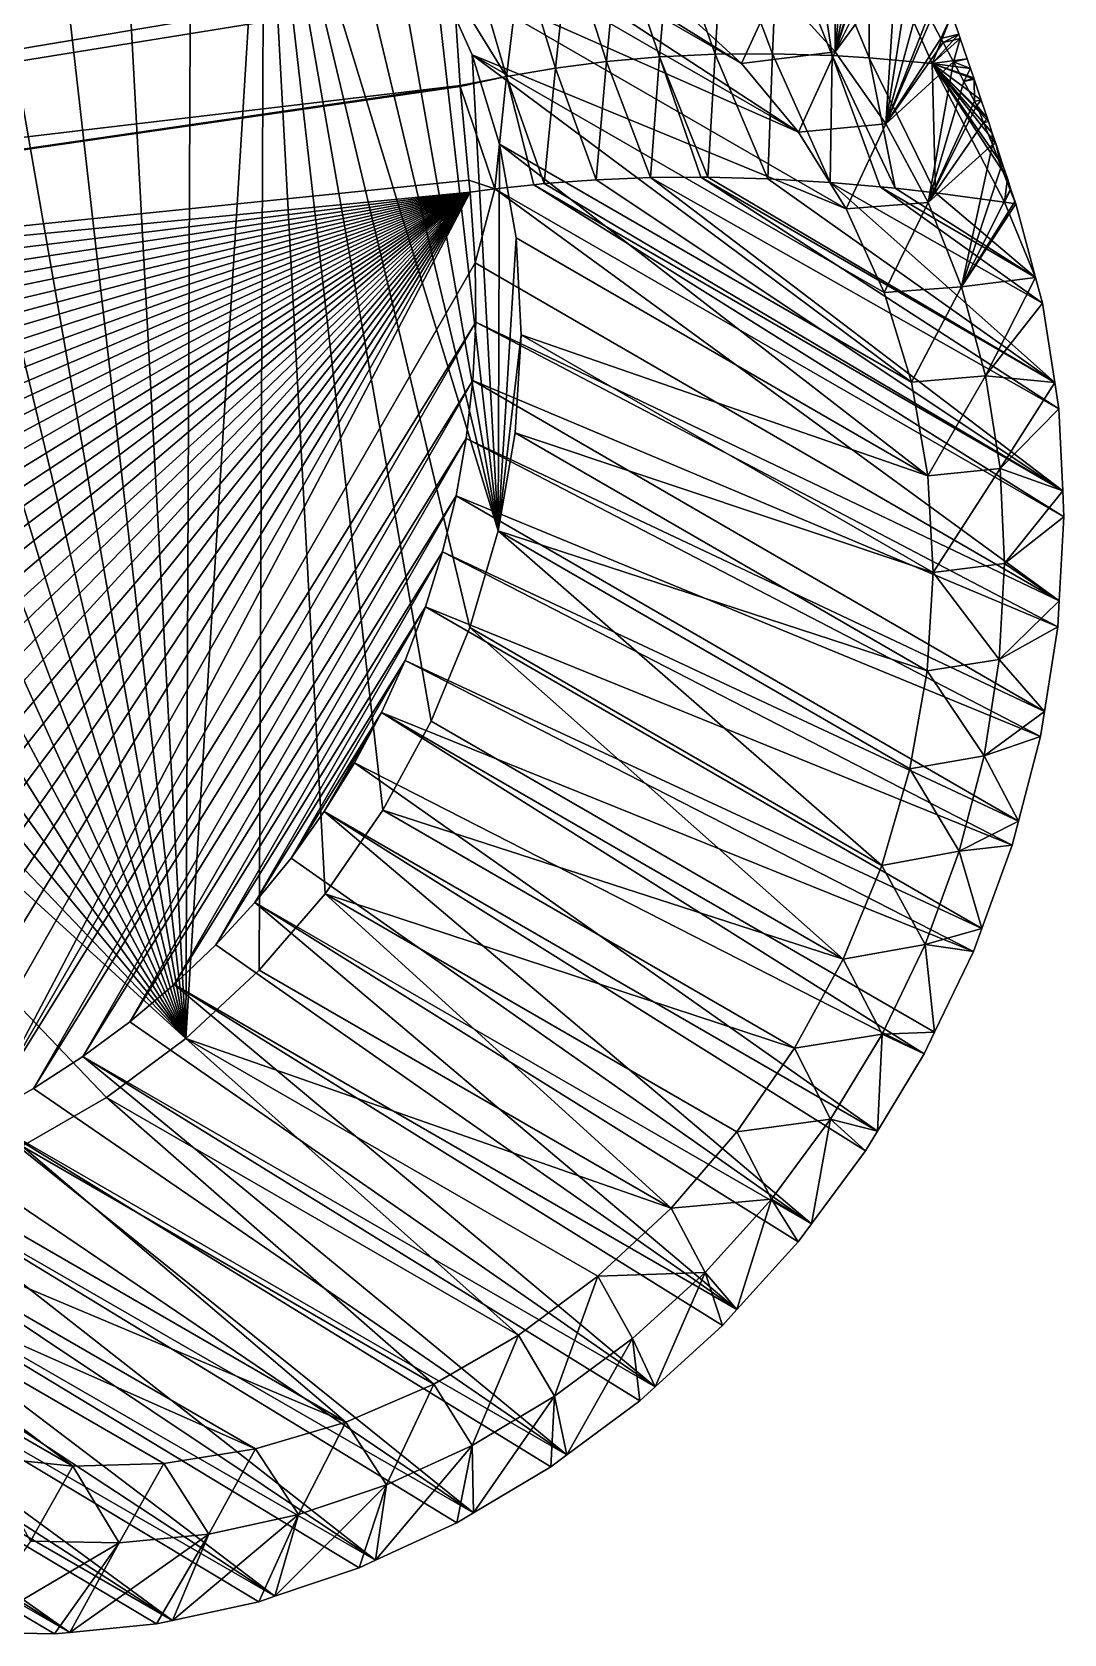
# Model space of a CAD drawing. Header units: metres. Extents: x -44.6 to 35.4, y -44.1 to 26.9.
# Drawn here: x 7.38 to 13.89, y -44.06 to -33.96 of the extents above; entities that cross this region are included whole.
import ezdxf

# ---------------------------------------------------------------- set-up
doc = ezdxf.new("R2010")
doc.units = ezdxf.units.M

msp = doc.modelspace()

# ---------------------------------------------------------------- linework, layer by layer
for points in [[(-17.179567, -30.617912, 91.214554), (10.037395, -33.610336, 91.214554), (-4.038686, -35.973984, 91.214554)], [(5.655306, -31.496168, 98.445313), (5.080438, -31.626789, 98.695045), (8.350419, -40.308273, 94.553925)], [(8.350419, -40.308273, 94.553925), (6.232046, -31.441008, 98.172867), (5.655306, -31.496168, 98.445313)], [(8.350419, -40.308273, 94.553925), (6.801915, -31.462139, 97.881836), (6.232046, -31.441008, 98.172867)], [(7.356275, -31.559246, 97.576622), (6.801915, -31.462139, 97.881836), (8.350419, -40.308273, 94.553925)], [(8.350419, -40.308273, 94.553925), (7.886721, -31.730856, 97.261856), (7.356275, -31.559246, 97.576622)], [(8.350419, -40.308273, 94.553925), (5.080438, -31.626789, 98.695045), (4.516156, -31.830889, 98.918266)], [(8.385214, -31.974367, 96.942314), (7.886721, -31.730856, 97.261856), (8.350419, -40.308273, 94.553925)], [(8.350419, -40.308273, 94.553925), (4.516156, -31.830889, 98.918266), (3.971014, -32.105373, 99.111603)], [(8.350419, -40.308273, 94.553925), (8.844195, -32.286087, 96.622841), (8.385214, -31.974367, 96.942314)], [(3.971014, -32.105373, 99.111603), (3.453276, -32.446079, 99.272118), (8.350419, -40.308273, 94.553925)], [(8.844195, -32.286087, 96.622841), (8.350419, -40.308273, 94.553925), (8.812497, -39.878208, 94.447037)], [(8.812497, -39.878208, 94.447037), (9.228588, -39.396538, 94.378036), (8.844195, -32.286087, 96.622841)], [(8.844195, -32.286087, 96.622841), (9.256708, -32.661293, 96.308273), (11.854785, -34.161293, 101.504425)], [(11.854785, -34.161293, 101.504425), (11.442271, -33.786087, 101.818993), (8.844195, -32.286087, 96.622841)], [(8.844195, -32.286087, 96.622841), (10.141905, -37.718151, 94.405884), (10.319301, -37.10918, 94.492981)], [(8.844195, -32.286087, 96.622841), (9.592383, -38.870564, 94.347969), (9.898368, -38.308258, 94.3573)], [(9.898368, -38.308258, 94.3573), (10.141905, -37.718151, 94.405884), (8.844195, -32.286087, 96.622841)], [(9.228588, -39.396538, 94.378036), (9.592383, -38.870564, 94.347969), (8.844195, -32.286087, 96.622841)], [(9.256708, -32.661293, 96.308273), (8.844195, -32.286087, 96.622841), (10.319301, -37.10918, 94.492981)], [(8.350419, -40.308273, 94.553925), (3.453276, -32.446079, 99.272118), (2.970791, -32.847843, 99.397377)], [(9.256708, -32.661293, 96.308273), (9.6165, -33.094292, 96.00338), (12.214576, -34.594292, 101.199532)], [(12.214576, -34.594292, 101.199532), (11.854785, -34.161293, 101.504425), (9.256708, -32.661293, 96.308273)], [(10.319301, -37.10918, 94.492981), (9.6165, -33.094292, 96.00338), (9.256708, -32.661293, 96.308273)], [(8.350419, -40.308273, 94.553925), (2.970791, -32.847843, 99.397377), (2.530872, -33.304581, 99.485489)], [(12.214576, -34.594292, 101.199532), (9.6165, -33.094292, 96.00338), (9.918115, -33.578526, 95.712784)], [(9.918115, -33.578526, 95.712784), (9.6165, -33.094292, 96.00338), (10.319301, -37.10918, 94.492981)], [(12.447824, -33.097256, 100.591301), (12.075543, -33.680038, 101.532974), (12.445409, -34.087521, 101.230408)], [(12.445409, -34.087521, 101.230408), (12.526976, -33.18446, 100.526558), (12.447824, -33.097256, 100.591301)], [(12.445409, -34.087521, 101.230408), (12.606957, -33.272575, 100.461128), (12.526976, -33.18446, 100.526558)], [(8.350419, -40.308273, 94.553925), (2.530872, -33.304581, 99.485489), (2.140188, -33.809361, 99.535118)], [(11.338514, -34.120575, 94.351143), (11.079787, -33.351665, 94.04866), (11.404391, -33.305298, 94.987259)], [(11.404391, -33.305298, 94.987259), (11.688224, -34.103527, 95.274391), (11.338514, -34.120575, 94.351143)], [(11.688224, -34.103527, 95.274391), (11.404391, -33.305298, 94.987259), (11.739959, -33.273399, 95.983688)], [(11.739959, -33.273399, 95.983688), (12.0516, -34.100269, 96.254807), (11.688224, -34.103527, 95.274391)], [(12.0516, -34.100269, 96.254807), (11.739959, -33.273399, 95.983688), (12.085519, -33.257149, 97.036423)], [(12.085519, -33.257149, 97.036423), (12.427693, -34.111736, 97.290939), (12.0516, -34.100269, 96.254807)], [(12.427693, -34.111736, 97.290939), (12.085519, -33.257149, 97.036423), (12.298117, -33.25536, 97.697067)], [(12.660001, -34.126091, 97.941338), (12.298117, -33.25536, 97.697067), (12.659932, -33.266453, 98.84343)], [(12.298117, -33.25536, 97.697067), (12.660001, -34.126091, 97.941338), (12.427693, -34.111736, 97.290939)], [(12.445409, -34.087521, 101.230408), (12.670022, -33.342052, 100.409538), (12.606957, -33.272575, 100.461128)], [(13.056934, -34.163059, 99.070251), (12.659932, -33.266453, 98.84343), (13.181718, -33.852642, 99.841843)], [(12.659932, -33.266453, 98.84343), (13.056934, -34.163059, 99.070251), (12.660001, -34.126091, 97.941338)], [(10.681007, -34.192142, 92.67363), (10.464734, -33.483135, 92.342628), (10.766487, -33.411335, 93.167404)], [(10.766487, -33.411335, 93.167404), (11.002728, -34.150444, 93.48452), (10.681007, -34.192142, 92.67363)], [(11.002728, -34.150444, 93.48452), (10.766487, -33.411335, 93.167404), (11.079787, -33.351665, 94.04866)], [(11.079787, -33.351665, 94.04866), (11.338514, -34.120575, 94.351143), (11.002728, -34.150444, 93.48452)], [(12.685453, -33.363945, 100.3955), (12.670022, -33.342052, 100.409538), (12.445409, -34.087521, 101.230408)], [(12.756466, -33.464691, 100.330917), (12.685453, -33.363945, 100.3955), (12.445409, -34.087521, 101.230408)], [(10.373397, -34.244694, 91.917297), (10.174677, -33.565918, 91.573166), (10.464734, -33.483135, 92.342628)], [(10.464734, -33.483135, 92.342628), (10.681007, -34.192142, 92.67363), (10.373397, -34.244694, 91.917297)], [(12.445409, -34.087521, 101.230408), (12.828525, -33.566917, 100.265373), (12.756466, -33.464691, 100.330917)], [(-4.038686, -35.973984, 91.214554), (10.037395, -33.610336, 91.214554), (10.040887, -33.703621, 91.214554)], [(12.516191, -35.078526, 100.908936), (9.918115, -33.578526, 95.712784), (10.156982, -34.106651, 95.440895)], [(9.918115, -33.578526, 95.712784), (12.516191, -35.078526, 100.908936), (12.214576, -34.594292, 101.199532)], [(10.319301, -37.10918, 94.492981), (10.156982, -34.106651, 95.440895), (9.918115, -33.578526, 95.712784)], [(10.040887, -33.703621, 91.214554), (10.174677, -33.565918, 91.573166), (10.373397, -34.244694, 91.917297)], [(12.828525, -33.566917, 100.265373), (12.445409, -34.087521, 101.230408), (12.765886, -34.542179, 100.938919)], [(12.765886, -34.542179, 100.938919), (12.90169, -33.670719, 100.19883), (12.828525, -33.566917, 100.265373)], [(-4.038686, -35.973984, 91.214554), (10.040887, -33.703621, 91.214554), (10.079483, -34.299816, 91.214554)], [(10.373397, -34.244694, 91.917297), (10.079483, -34.299816, 91.214554), (10.040887, -33.703621, 91.214554)], [(11.442271, -33.786087, 101.818993), (11.854785, -34.161293, 101.504425), (12.075543, -33.680038, 101.532974)], [(12.445409, -34.087521, 101.230408), (12.075543, -33.680038, 101.532974), (11.854785, -34.161293, 101.504425)], [(12.765886, -34.542179, 100.938919), (12.976028, -33.77618, 100.131218), (12.90169, -33.670719, 100.19883)], [(2.140188, -33.809361, 99.535118), (1.804662, -34.35453, 99.545502), (8.350419, -40.308273, 94.553925)], [(12.765886, -34.542179, 100.938919), (13.03548, -33.860523, 100.077141), (12.976028, -33.77618, 100.131218)], [(13.048928, -33.885502, 100.06321), (13.03548, -33.860523, 100.077141), (12.765886, -34.542179, 100.938919)], [(13.113123, -34.004742, 99.996689), (13.048928, -33.885502, 100.06321), (12.765886, -34.542179, 100.938919)], [(13.181718, -33.852642, 99.841843), (13.048928, -33.885502, 100.06321), (13.113123, -34.004742, 99.996689)], [(13.181718, -33.852642, 99.841843), (13.225384, -33.977684, 99.820259), (13.056934, -34.163059, 99.070251)], [(13.113123, -34.004742, 99.996689), (13.225384, -33.977684, 99.820259), (13.181718, -33.852642, 99.841843)], [(12.765886, -34.542179, 100.938919), (13.126989, -34.030499, 99.982315), (13.113123, -34.004742, 99.996689)], [(13.192278, -34.151768, 99.914665), (13.126989, -34.030499, 99.982315), (12.765886, -34.542179, 100.938919)], [(13.056934, -34.163059, 99.070251), (13.225384, -33.977684, 99.820259), (13.2348, -34.004654, 99.815605)], [(13.056934, -34.163059, 99.070251), (13.2348, -34.004654, 99.815605), (13.235004, -34.005238, 99.815498)], [(13.235004, -34.005238, 99.815498), (13.278575, -34.132137, 99.784538), (13.056934, -34.163059, 99.070251)], [(13.225384, -33.977684, 99.820259), (13.113123, -34.004742, 99.996689), (13.126989, -34.030499, 99.982315)], [(13.126989, -34.030499, 99.982315), (13.2348, -34.004654, 99.815605), (13.225384, -33.977684, 99.820259)], [(13.235004, -34.005238, 99.815498), (13.2348, -34.004654, 99.815605), (13.126989, -34.030499, 99.982315)], [(13.235004, -34.005238, 99.815498), (13.126989, -34.030499, 99.982315), (13.192278, -34.151768, 99.914665)], [(13.192278, -34.151768, 99.914665), (13.278575, -34.132137, 99.784538), (13.235004, -34.005238, 99.815498)], [(10.156982, -34.106651, 95.440895), (10.329481, -34.670662, 95.191833), (12.927558, -36.170662, 100.387985)], [(10.156982, -34.106651, 95.440895), (12.755059, -35.606651, 100.637047), (12.516191, -35.078526, 100.908936)], [(12.927558, -36.170662, 100.387985), (12.755059, -35.606651, 100.637047), (10.156982, -34.106651, 95.440895)], [(10.319301, -37.10918, 94.492981), (10.329481, -34.670662, 95.191833), (10.156982, -34.106651, 95.440895)], [(11.281849, -34.881714, 93.784485), (11.002728, -34.150444, 93.48452), (11.338514, -34.120575, 94.351143)], [(11.338514, -34.120575, 94.351143), (11.598531, -34.879761, 94.531296), (11.281849, -34.881714, 93.784485)], [(11.642879, -34.879486, 94.63588), (11.338514, -34.120575, 94.351143), (11.688224, -34.103527, 95.274391)], [(11.338514, -34.120575, 94.351143), (11.642879, -34.879486, 94.63588), (11.598531, -34.879761, 94.531296)], [(11.688224, -34.103527, 95.274391), (12.020586, -34.889305, 95.543205), (11.642879, -34.879486, 94.63588)], [(12.020586, -34.889305, 95.543205), (11.688224, -34.103527, 95.274391), (12.0516, -34.100269, 96.254807)], [(11.854785, -34.161293, 101.504425), (12.214576, -34.594292, 101.199532), (12.445409, -34.087521, 101.230408)], [(12.0516, -34.100269, 96.254807), (12.414792, -34.911934, 96.507072), (12.020586, -34.889305, 95.543205)], [(12.414792, -34.911934, 96.507072), (12.0516, -34.100269, 96.254807), (12.427693, -34.111736, 97.290939)], [(12.765886, -34.542179, 100.938919), (12.445409, -34.087521, 101.230408), (12.214576, -34.594292, 101.199532)], [(12.427693, -34.111736, 97.290939), (12.729578, -34.939655, 97.289948), (12.414792, -34.911934, 96.507072)], [(12.427693, -34.111736, 97.290939), (12.824547, -34.948017, 97.526131), (12.729578, -34.939655, 97.289948)], [(12.824547, -34.948017, 97.526131), (12.427693, -34.111736, 97.290939), (12.660001, -34.126091, 97.941338)], [(12.660001, -34.126091, 97.941338), (13.078494, -34.976486, 98.166039), (12.824547, -34.948017, 97.526131)], [(13.078494, -34.976486, 98.166039), (12.660001, -34.126091, 97.941338), (13.056934, -34.163059, 99.070251)], [(13.278575, -34.132137, 99.784538), (13.299479, -34.193024, 99.769684), (13.056934, -34.163059, 99.070251)], [(13.299479, -34.193024, 99.769684), (13.278575, -34.132137, 99.784538), (13.192278, -34.151768, 99.914665)], [(10.609926, -34.919216, 92.245506), (10.373397, -34.244694, 91.917297), (10.681007, -34.192142, 92.67363)], [(10.681007, -34.192142, 92.67363), (10.937552, -34.895222, 92.988106), (10.609926, -34.919216, 92.245506)], [(10.937552, -34.895222, 92.988106), (10.681007, -34.192142, 92.67363), (11.002728, -34.150444, 93.48452)], [(11.002728, -34.150444, 93.48452), (11.281849, -34.881714, 93.784485), (10.937552, -34.895222, 92.988106)], [(12.765886, -34.542179, 100.938919), (13.033088, -35.038494, 100.662048), (13.192278, -34.151768, 99.914665)], [(13.258517, -34.274807, 99.846031), (13.192278, -34.151768, 99.914665), (13.033088, -35.038494, 100.662048)], [(13.056934, -34.163059, 99.070251), (13.513825, -35.035645, 99.277161), (13.078494, -34.976486, 98.166039)], [(13.513825, -35.035645, 99.277161), (13.056934, -34.163059, 99.070251), (13.532479, -34.887501, 99.529846)], [(13.056934, -34.163059, 99.070251), (13.506715, -34.809879, 99.560478), (13.532479, -34.887501, 99.529846)], [(13.056934, -34.163059, 99.070251), (13.459436, -34.667442, 99.616692), (13.506715, -34.809879, 99.560478)], [(13.056934, -34.163059, 99.070251), (13.41314, -34.528576, 99.66851), (13.437338, -34.600864, 99.642967)], [(13.056934, -34.163059, 99.070251), (13.367657, -34.393806, 99.711243), (13.406663, -34.509224, 99.675346)], [(13.056934, -34.163059, 99.070251), (13.322929, -34.261459, 99.752396), (13.367657, -34.393806, 99.711243)], [(13.056934, -34.163059, 99.070251), (13.299479, -34.193024, 99.769684), (13.319973, -34.252712, 99.755119)], [(13.319973, -34.252712, 99.755119), (13.322929, -34.261459, 99.752396), (13.056934, -34.163059, 99.070251)], [(13.406663, -34.509224, 99.675346), (13.41314, -34.528576, 99.66851), (13.056934, -34.163059, 99.070251)], [(13.437338, -34.600864, 99.642967), (13.459436, -34.667442, 99.616692), (13.056934, -34.163059, 99.070251)], [(13.192278, -34.151768, 99.914665), (13.258517, -34.274807, 99.846031), (13.299479, -34.193024, 99.769684)], [(13.258517, -34.274807, 99.846031), (13.319973, -34.252712, 99.755119), (13.299479, -34.193024, 99.769684)], [(-3.913184, -36.334747, 91.214554), (-4.038686, -35.973984, 91.214554), (10.079483, -34.299816, 91.214554)], [(10.079483, -34.299816, 91.214554), (10.080151, -34.307079, 91.214554), (-3.913184, -36.334747, 91.214554)], [(-3.913184, -36.334747, 91.214554), (10.080151, -34.307079, 91.214554), (10.080231, -34.307953, 91.214554)], [(10.080231, -34.307953, 91.214554), (10.134517, -34.898617, 91.214554), (-3.913184, -36.334747, 91.214554)], [(10.373397, -34.244694, 91.917297), (10.080151, -34.307079, 91.214554), (10.079483, -34.299816, 91.214554)], [(10.080231, -34.307953, 91.214554), (10.080151, -34.307079, 91.214554), (10.373397, -34.244694, 91.917297)], [(10.298804, -34.952908, 91.555229), (10.080231, -34.307953, 91.214554), (10.373397, -34.244694, 91.917297)], [(10.134517, -34.898617, 91.214554), (10.080231, -34.307953, 91.214554), (10.298804, -34.952908, 91.555229)], [(10.373397, -34.244694, 91.917297), (10.545448, -34.926197, 92.102455), (10.298804, -34.952908, 91.555229)], [(10.373397, -34.244694, 91.917297), (10.609926, -34.919216, 92.245506), (10.545448, -34.926197, 92.102455)], [(13.033088, -35.038494, 100.662048), (13.32576, -34.399708, 99.776352), (13.258517, -34.274807, 99.846031)], [(13.258517, -34.274807, 99.846031), (13.322929, -34.261459, 99.752396), (13.319973, -34.252712, 99.755119)], [(13.322929, -34.261459, 99.752396), (13.258517, -34.274807, 99.846031), (13.32576, -34.399708, 99.776352)], [(13.32576, -34.399708, 99.776352), (13.367657, -34.393806, 99.711243), (13.322929, -34.261459, 99.752396)], [(1.804662, -34.35453, 99.545502), (7.316907, -40.988396, 94.874344), (7.849357, -40.680214, 94.697083)], [(7.849357, -40.680214, 94.697083), (8.350419, -40.308273, 94.553925), (1.804662, -34.35453, 99.545502)], [(13.033088, -35.038494, 100.662048), (13.340182, -34.426495, 99.761406), (13.32576, -34.399708, 99.776352)], [(13.382708, -34.533867, 99.709152), (13.340182, -34.426495, 99.761406), (13.033088, -35.038494, 100.662048)], [(13.367657, -34.393806, 99.711243), (13.32576, -34.399708, 99.776352), (13.340182, -34.426495, 99.761406)], [(13.406663, -34.509224, 99.675346), (13.367657, -34.393806, 99.711243), (13.340182, -34.426495, 99.761406)], [(13.340182, -34.426495, 99.761406), (13.382708, -34.533867, 99.709152), (13.406663, -34.509224, 99.675346)], [(13.437627, -34.672535, 99.641663), (13.382708, -34.533867, 99.709152), (13.033088, -35.038494, 100.662048)], [(13.382708, -34.533867, 99.709152), (13.41314, -34.528576, 99.66851), (13.406663, -34.509224, 99.675346)], [(13.437338, -34.600864, 99.642967), (13.41314, -34.528576, 99.66851), (13.382708, -34.533867, 99.709152)], [(13.437338, -34.600864, 99.642967), (13.382708, -34.533867, 99.709152), (13.437627, -34.672535, 99.641663)], [(12.214576, -34.594292, 101.199532), (12.516191, -35.078526, 100.908936), (12.765886, -34.542179, 100.938919)], [(12.516191, -35.078526, 100.908936), (13.033088, -35.038494, 100.662048), (12.765886, -34.542179, 100.938919)], [(13.437627, -34.672535, 99.641663), (13.459436, -34.667442, 99.616692), (13.437338, -34.600864, 99.642967)], [(10.432996, -35.262012, 94.969368), (10.329481, -34.670662, 95.191833), (10.319301, -37.10918, 94.492981)], [(10.329481, -34.670662, 95.191833), (10.432996, -35.262012, 94.969368), (13.031073, -36.762012, 100.16552)], [(13.031073, -36.762012, 100.16552), (12.927558, -36.170662, 100.387985), (10.329481, -34.670662, 95.191833)], [(13.437627, -34.672535, 99.641663), (13.033088, -35.038494, 100.662048), (13.243769, -35.570442, 100.403145)], [(13.243769, -35.570442, 100.403145), (13.493621, -34.813911, 99.572853), (13.437627, -34.672535, 99.641663)], [(13.459436, -34.667442, 99.616692), (13.437627, -34.672535, 99.641663), (13.493621, -34.813911, 99.572853)], [(13.493621, -34.813911, 99.572853), (13.506715, -34.809879, 99.560478), (13.459436, -34.667442, 99.616692)], [(13.243769, -35.570442, 100.403145), (13.55074, -34.958134, 99.502655), (13.493621, -34.813911, 99.572853)], [(13.532479, -34.887501, 99.529846), (13.506715, -34.809879, 99.560478), (13.493621, -34.813911, 99.572853)], [(13.532479, -34.887501, 99.529846), (13.493621, -34.813911, 99.572853), (13.55074, -34.958134, 99.502655)], [(-3.913184, -36.334747, 91.214554), (10.134517, -34.898617, 91.214554), (10.142607, -34.974129, 91.214554)], [(10.298804, -34.952908, 91.555229), (10.142607, -34.974129, 91.214554), (10.134517, -34.898617, 91.214554)], [(13.889417, -37.021172, 98.73777), (10.298804, -34.952908, 91.555229), (10.545448, -34.926197, 92.102455)], [(13.88155, -36.85685, 98.789139), (10.545448, -34.926197, 92.102455), (10.609926, -34.919216, 92.245506)], [(10.545448, -34.926197, 92.102455), (13.88155, -36.85685, 98.789139), (13.889417, -37.021172, 98.73777)], [(10.609926, -34.919216, 92.245506), (10.937552, -34.895222, 92.988106), (13.88155, -36.85685, 98.789139)], [(13.88155, -36.85685, 98.789139), (10.937552, -34.895222, 92.988106), (11.281849, -34.881714, 93.784485)], [(13.856727, -36.338364, 98.951225), (11.281849, -34.881714, 93.784485), (11.598531, -34.879761, 94.531296)], [(11.281849, -34.881714, 93.784485), (13.856727, -36.338364, 98.951225), (13.88155, -36.85685, 98.789139)], [(13.831214, -36.17421, 99.011368), (11.598531, -34.879761, 94.531296), (11.642879, -34.879486, 94.63588)], [(11.598531, -34.879761, 94.531296), (13.831214, -36.17421, 99.011368), (13.856727, -36.338364, 98.951225)], [(11.642879, -34.879486, 94.63588), (12.020586, -34.889305, 95.543205), (13.831214, -36.17421, 99.011368)], [(13.831214, -36.17421, 99.011368), (12.020586, -34.889305, 95.543205), (12.414792, -34.911934, 96.507072)], [(13.753313, -35.672981, 99.195015), (12.414792, -34.911934, 96.507072), (12.729578, -34.939655, 97.289948)], [(12.414792, -34.911934, 96.507072), (13.753313, -35.672981, 99.195015), (13.831214, -36.17421, 99.011368)], [(12.729578, -34.939655, 97.289948), (13.7098, -35.511158, 99.263481), (13.753313, -35.672981, 99.195015)], [(13.7098, -35.511158, 99.263481), (12.729578, -34.939655, 97.289948), (12.824547, -34.948017, 97.526131)], [(13.532479, -34.887501, 99.529846), (13.555158, -34.956345, 99.499641), (13.513825, -35.035645, 99.277161)], [(13.55074, -34.958134, 99.502655), (13.555158, -34.956345, 99.499641), (13.532479, -34.887501, 99.529846)], [(-3.767486, -36.691029, 91.214554), (-3.913184, -36.334747, 91.214554), (10.142607, -34.974129, 91.214554)], [(10.142607, -34.974129, 91.214554), (-3.598645, -37.048462, 91.214554), (-3.767486, -36.691029, 91.214554)], [(10.142607, -34.974129, 91.214554), (-3.409791, -37.39904, 91.214554), (-3.598645, -37.048462, 91.214554)], [(10.142607, -34.974129, 91.214554), (-3.201501, -37.741692, 91.214554), (-3.409791, -37.39904, 91.214554)], [(10.142607, -34.974129, 91.214554), (-2.974418, -38.075359, 91.214554), (-3.201501, -37.741692, 91.214554)], [(10.142607, -34.974129, 91.214554), (-2.729238, -38.399017, 91.214554), (-2.974418, -38.075359, 91.214554)], [(10.142607, -34.974129, 91.214554), (-2.466716, -38.711674, 91.214554), (-2.729238, -38.399017, 91.214554)], [(10.142607, -34.974129, 91.214554), (-2.187658, -39.012363, 91.214554), (-2.466716, -38.711674, 91.214554)], [(10.142607, -34.974129, 91.214554), (-1.892922, -39.300167, 91.214554), (-2.187658, -39.012363, 91.214554)], [(10.142607, -34.974129, 91.214554), (-1.583415, -39.574196, 91.214554), (-1.892922, -39.300167, 91.214554)], [(10.142607, -34.974129, 91.214554), (-1.260087, -39.833611, 91.214554), (-1.583415, -39.574196, 91.214554)], [(10.142607, -34.974129, 91.214554), (-0.923933, -40.07761, 91.214554), (-1.260087, -39.833611, 91.214554)], [(10.142607, -34.974129, 91.214554), (-0.575985, -40.305447, 91.214554), (-0.923933, -40.07761, 91.214554)], [(10.142607, -34.974129, 91.214554), (-0.217313, -40.516418, 91.214554), (-0.575985, -40.305447, 91.214554)], [(0.15098, -40.709881, 91.214554), (-0.217313, -40.516418, 91.214554), (10.142607, -34.974129, 91.214554)], [(0.527762, -40.885235, 91.214554), (0.15098, -40.709881, 91.214554), (10.142607, -34.974129, 91.214554)], [(0.911875, -41.041943, 91.214554), (0.527762, -40.885235, 91.214554), (10.142607, -34.974129, 91.214554)], [(1.302138, -41.179523, 91.214554), (0.911875, -41.041943, 91.214554), (10.142607, -34.974129, 91.214554)], [(1.697353, -41.297554, 91.214554), (1.302138, -41.179523, 91.214554), (10.142607, -34.974129, 91.214554)], [(2.096303, -41.395672, 91.214554), (1.697353, -41.297554, 91.214554), (10.142607, -34.974129, 91.214554)], [(2.497763, -41.473576, 91.214554), (2.096303, -41.395672, 91.214554), (10.142607, -34.974129, 91.214554)], [(2.900498, -41.531025, 91.214554), (2.497763, -41.473576, 91.214554), (10.142607, -34.974129, 91.214554)], [(3.303272, -41.567844, 91.214554), (2.900498, -41.531025, 91.214554), (10.142607, -34.974129, 91.214554)], [(3.704844, -41.58392, 91.214554), (3.303272, -41.567844, 91.214554), (10.142607, -34.974129, 91.214554)], [(4.103983, -41.579201, 91.214554), (3.704844, -41.58392, 91.214554), (10.142607, -34.974129, 91.214554)], [(4.499459, -41.553703, 91.214554), (4.103983, -41.579201, 91.214554), (10.142607, -34.974129, 91.214554)], [(4.890059, -41.507504, 91.214554), (4.499459, -41.553703, 91.214554), (10.142607, -34.974129, 91.214554)], [(5.27458, -41.44075, 91.214554), (4.890059, -41.507504, 91.214554), (10.142607, -34.974129, 91.214554)], [(5.651842, -41.353638, 91.214554), (5.27458, -41.44075, 91.214554), (10.142607, -34.974129, 91.214554)], [(6.020684, -41.246445, 91.214554), (5.651842, -41.353638, 91.214554), (10.142607, -34.974129, 91.214554)], [(6.379973, -41.119492, 91.214554), (6.020684, -41.246445, 91.214554), (10.142607, -34.974129, 91.214554)], [(6.728604, -40.973175, 91.214554), (6.379973, -41.119492, 91.214554), (10.142607, -34.974129, 91.214554)], [(7.065506, -40.807945, 91.214554), (6.728604, -40.973175, 91.214554), (10.142607, -34.974129, 91.214554)], [(7.065506, -40.807945, 91.214554), (10.142607, -34.974129, 91.214554), (10.175393, -35.419346, 91.214554)], [(10.175393, -35.419346, 91.214554), (10.142607, -34.974129, 91.214554), (10.298804, -34.952908, 91.555229)], [(13.860003, -37.550785, 98.599594), (10.175393, -35.419346, 91.214554), (10.298804, -34.952908, 91.555229)], [(10.298804, -34.952908, 91.555229), (13.889417, -37.021172, 98.73777), (13.860003, -37.550785, 98.599594)], [(13.033088, -35.038494, 100.662048), (12.516191, -35.078526, 100.908936), (12.755059, -35.606651, 100.637047)], [(12.755059, -35.606651, 100.637047), (13.243769, -35.570442, 100.403145), (13.033088, -35.038494, 100.662048)], [(12.824547, -34.948017, 97.526131), (13.078494, -34.976486, 98.166039), (13.7098, -35.511158, 99.263481)], [(13.078494, -34.976486, 98.166039), (13.513825, -35.035645, 99.277161), (13.7098, -35.511158, 99.263481)], [(13.243769, -35.570442, 100.403145), (13.580432, -35.033104, 99.466171), (13.55074, -34.958134, 99.502655)], [(13.584854, -35.046501, 99.460091), (13.580432, -35.033104, 99.466171), (13.243769, -35.570442, 100.403145)], [(13.555158, -34.956345, 99.499641), (13.584854, -35.046501, 99.460091), (13.513825, -35.035645, 99.277161)], [(13.513825, -35.035645, 99.277161), (13.584854, -35.046501, 99.460091), (13.7098, -35.511158, 99.263481)], [(13.555158, -34.956345, 99.499641), (13.55074, -34.958134, 99.502655), (13.580432, -35.033104, 99.466171)], [(13.580432, -35.033104, 99.466171), (13.584854, -35.046501, 99.460091), (13.555158, -34.956345, 99.499641)], [(13.7098, -35.511158, 99.263481), (13.584854, -35.046501, 99.460091), (13.243769, -35.570442, 100.403145)], [(10.319301, -37.10918, 94.492981), (10.465958, -35.871731, 94.776871), (10.432996, -35.262012, 94.969368)], [(13.031073, -36.762012, 100.16552), (10.432996, -35.262012, 94.969368), (10.465958, -35.871731, 94.776871)], [(10.175393, -35.419346, 91.214554), (10.178543, -35.791889, 91.214554), (7.065506, -40.807945, 91.214554)], [(10.178543, -35.791889, 91.214554), (10.175393, -35.419346, 91.214554), (13.860003, -37.550785, 98.599594)], [(13.243769, -35.570442, 100.403145), (13.395371, -36.131565, 100.165359), (13.7098, -35.511158, 99.263481)], [(13.395371, -36.131565, 100.165359), (13.753313, -35.672981, 99.195015), (13.7098, -35.511158, 99.263481)], [(13.243769, -35.570442, 100.403145), (12.755059, -35.606651, 100.637047), (12.927558, -36.170662, 100.387985)], [(12.927558, -36.170662, 100.387985), (13.395371, -36.131565, 100.165359), (13.243769, -35.570442, 100.403145)], [(13.831214, -36.17421, 99.011368), (13.753313, -35.672981, 99.195015), (13.395371, -36.131565, 100.165359)], [(7.389644, -40.624302, 91.214554), (7.065506, -40.807945, 91.214554), (10.178543, -35.791889, 91.214554)], [(7.389644, -40.624302, 91.214554), (10.178543, -35.791889, 91.214554), (10.159359, -36.161446, 91.214554)], [(10.159359, -36.161446, 91.214554), (10.178543, -35.791889, 91.214554), (13.850986, -37.713116, 98.557243)], [(10.178543, -35.791889, 91.214554), (13.860003, -37.550785, 98.599594), (13.850986, -37.713116, 98.557243)], [(10.319301, -37.10918, 94.492981), (10.427867, -36.490582, 94.617271), (10.465958, -35.871731, 94.776871)], [(13.064034, -37.371731, 99.973022), (10.465958, -35.871731, 94.776871), (10.427867, -36.490582, 94.617271)], [(10.465958, -35.871731, 94.776871), (13.064034, -37.371731, 99.973022), (13.031073, -36.762012, 100.16552)], [(13.395371, -36.131565, 100.165359), (12.927558, -36.170662, 100.387985), (13.031073, -36.762012, 100.16552)], [(13.031073, -36.762012, 100.16552), (13.486057, -36.715054, 99.951584), (13.395371, -36.131565, 100.165359)], [(13.395371, -36.131565, 100.165359), (13.486057, -36.715054, 99.951584), (13.831214, -36.17421, 99.011368)], [(7.70002, -40.422817, 91.214554), (7.389644, -40.624302, 91.214554), (10.159359, -36.161446, 91.214554)], [(7.70002, -40.422817, 91.214554), (10.159359, -36.161446, 91.214554), (10.117901, -36.526875, 91.214554)], [(10.117901, -36.526875, 91.214554), (10.159359, -36.161446, 91.214554), (13.766835, -38.247486, 98.445053)], [(13.850986, -37.713116, 98.557243), (13.766835, -38.247486, 98.445053), (10.159359, -36.161446, 91.214554)], [(13.486057, -36.715054, 99.951584), (13.856727, -36.338364, 98.951225), (13.831214, -36.17421, 99.011368)], [(13.88155, -36.85685, 98.789139), (13.856727, -36.338364, 98.951225), (13.486057, -36.715054, 99.951584)], [(7.995681, -40.204109, 91.214554), (7.70002, -40.422817, 91.214554), (10.117901, -36.526875, 91.214554)], [(7.995681, -40.204109, 91.214554), (10.117901, -36.526875, 91.214554), (10.054295, -36.887054, 91.214554)], [(10.054295, -36.887054, 91.214554), (10.117901, -36.526875, 91.214554), (13.741903, -38.4058, 98.411819)], [(10.117901, -36.526875, 91.214554), (13.766835, -38.247486, 98.445053), (13.741903, -38.4058, 98.411819)], [(13.025943, -37.990582, 99.813423), (10.427867, -36.490582, 94.617271), (10.319301, -37.10918, 94.492981)], [(10.427867, -36.490582, 94.617271), (13.025943, -37.990582, 99.813423), (13.064034, -37.371731, 99.973022)], [(13.486057, -36.715054, 99.951584), (13.031073, -36.762012, 100.16552), (13.064034, -37.371731, 99.973022)], [(13.064034, -37.371731, 99.973022), (13.514724, -37.313824, 99.764397), (13.486057, -36.715054, 99.951584)], [(13.486057, -36.715054, 99.951584), (13.514724, -37.313824, 99.764397), (13.88155, -36.85685, 98.789139)], [(13.514724, -37.313824, 99.764397), (13.889417, -37.021172, 98.73777), (13.88155, -36.85685, 98.789139)], [(8.275719, -39.968849, 91.214554), (7.995681, -40.204109, 91.214554), (10.054295, -36.887054, 91.214554)], [(8.275719, -39.968849, 91.214554), (10.054295, -36.887054, 91.214554), (9.968737, -37.240879, 91.214554)], [(9.968737, -37.240879, 91.214554), (10.054295, -36.887054, 91.214554), (13.603188, -38.9384, 98.327431)], [(13.741903, -38.4058, 98.411819), (13.603188, -38.9384, 98.327431), (10.054295, -36.887054, 91.214554)], [(13.860003, -37.550785, 98.599594), (13.889417, -37.021172, 98.73777), (13.514724, -37.313824, 99.764397)], [(10.319301, -37.10918, 94.492981), (10.141905, -37.718151, 94.405884), (12.739981, -39.218151, 99.602036)], [(10.319301, -37.10918, 94.492981), (12.917377, -38.60918, 99.689133), (13.025943, -37.990582, 99.813423)], [(12.739981, -39.218151, 99.602036), (12.917377, -38.60918, 99.689133), (10.319301, -37.10918, 94.492981)], [(8.53927, -39.717758, 91.214554), (8.275719, -39.968849, 91.214554), (9.968737, -37.240879, 91.214554)], [(8.53927, -39.717758, 91.214554), (9.968737, -37.240879, 91.214554), (9.86149, -37.587261, 91.214554)], [(9.86149, -37.587261, 91.214554), (9.968737, -37.240879, 91.214554), (13.563491, -39.090816, 98.303284)], [(9.968737, -37.240879, 91.214554), (13.603188, -38.9384, 98.327431), (13.563491, -39.090816, 98.303284)], [(13.481024, -37.920609, 99.606087), (13.514724, -37.313824, 99.764397), (13.064034, -37.371731, 99.973022)], [(13.514724, -37.313824, 99.764397), (13.481024, -37.920609, 99.606087), (13.860003, -37.550785, 98.599594)], [(13.064034, -37.371731, 99.973022), (13.025943, -37.990582, 99.813423), (13.481024, -37.920609, 99.606087)], [(13.481024, -37.920609, 99.606087), (13.850986, -37.713116, 98.557243), (13.860003, -37.550785, 98.599594)], [(8.785528, -39.451614, 91.214554), (8.53927, -39.717758, 91.214554), (9.86149, -37.587261, 91.214554)], [(8.785528, -39.451614, 91.214554), (9.86149, -37.587261, 91.214554), (9.732884, -37.925133, 91.214554)], [(9.732884, -37.925133, 91.214554), (9.86149, -37.587261, 91.214554), (13.37107, -39.615036, 98.248161)], [(13.563491, -39.090816, 98.303284), (13.37107, -39.615036, 98.248161), (9.86149, -37.587261, 91.214554)], [(10.141905, -37.718151, 94.405884), (9.898368, -38.308258, 94.3573), (12.496445, -39.808258, 99.553459)], [(12.496445, -39.808258, 99.553459), (12.739981, -39.218151, 99.602036), (10.141905, -37.718151, 94.405884)], [(13.766835, -38.247486, 98.445053), (13.850986, -37.713116, 98.557243), (13.481024, -37.920609, 99.606087)], [(9.013734, -39.171227, 91.214554), (8.785528, -39.451614, 91.214554), (9.732884, -37.925133, 91.214554)], [(9.013734, -39.171227, 91.214554), (9.732884, -37.925133, 91.214554), (9.583315, -38.25346, 91.214554)], [(9.583315, -38.25346, 91.214554), (9.732884, -37.925133, 91.214554), (13.317915, -39.759846, 98.232933)], [(9.732884, -37.925133, 91.214554), (13.37107, -39.615036, 98.248161), (13.317915, -39.759846, 98.232933)], [(13.385366, -38.528038, 99.478561), (13.481024, -37.920609, 99.606087), (13.025943, -37.990582, 99.813423)], [(13.481024, -37.920609, 99.606087), (13.385366, -38.528038, 99.478561), (13.766835, -38.247486, 98.445053)], [(13.025943, -37.990582, 99.813423), (12.917377, -38.60918, 99.689133), (13.385366, -38.528038, 99.478561)], [(9.223186, -38.877464, 91.214554), (9.013734, -39.171227, 91.214554), (9.583315, -38.25346, 91.214554)], [(9.583315, -38.25346, 91.214554), (9.41324, -38.571228, 91.214554), (9.223186, -38.877464, 91.214554)], [(13.008157, -40.40477, 98.201637), (9.41324, -38.571228, 91.214554), (9.583315, -38.25346, 91.214554)], [(9.583315, -38.25346, 91.214554), (13.073329, -40.269081, 98.208229), (13.008157, -40.40477, 98.201637)], [(13.317915, -39.759846, 98.232933), (13.073329, -40.269081, 98.208229), (9.583315, -38.25346, 91.214554)], [(13.385366, -38.528038, 99.478561), (13.741903, -38.4058, 98.411819), (13.766835, -38.247486, 98.445053)], [(12.496445, -39.808258, 99.553459), (9.898368, -38.308258, 94.3573), (9.592383, -38.870564, 94.347969)], [(13.603188, -38.9384, 98.327431), (13.741903, -38.4058, 98.411819), (13.385366, -38.528038, 99.478561)], [(12.71362, -40.892498, 98.208115), (9.223186, -38.877464, 91.214554), (9.41324, -38.571228, 91.214554)], [(9.41324, -38.571228, 91.214554), (13.008157, -40.40477, 98.201637), (12.71362, -40.892498, 98.208115)], [(13.228912, -39.128742, 99.383385), (13.385366, -38.528038, 99.478561), (12.917377, -38.60918, 99.689133)], [(13.385366, -38.528038, 99.478561), (13.228912, -39.128742, 99.383385), (13.603188, -38.9384, 98.327431)], [(12.917377, -38.60918, 99.689133), (12.739981, -39.218151, 99.602036), (13.228912, -39.128742, 99.383385)], [(12.296361, -41.477631, 98.247833), (9.013734, -39.171227, 91.214554), (9.223186, -38.877464, 91.214554)], [(9.223186, -38.877464, 91.214554), (12.71362, -40.892498, 98.208115), (12.637976, -41.017761, 98.209778)], [(9.223186, -38.877464, 91.214554), (12.637976, -41.017761, 98.209778), (12.296361, -41.477631, 98.247833)], [(12.19046, -40.370564, 99.544128), (9.592383, -38.870564, 94.347969), (9.228588, -39.396538, 94.378036)], [(9.592383, -38.870564, 94.347969), (12.19046, -40.370564, 99.544128), (12.496445, -39.808258, 99.553459)], [(13.228912, -39.128742, 99.383385), (13.563491, -39.090816, 98.303284), (13.603188, -38.9384, 98.327431)], [(12.296361, -41.477631, 98.247833), (8.785528, -39.451614, 91.214554), (9.013734, -39.171227, 91.214554)], [(13.013561, -39.715431, 99.321693), (13.228912, -39.128742, 99.383385), (12.739981, -39.218151, 99.602036)], [(13.228912, -39.128742, 99.383385), (13.013561, -39.715431, 99.321693), (13.37107, -39.615036, 98.248161)], [(13.37107, -39.615036, 98.248161), (13.563491, -39.090816, 98.303284), (13.228912, -39.128742, 99.383385)], [(12.739981, -39.218151, 99.602036), (12.496445, -39.808258, 99.553459), (13.013561, -39.715431, 99.321693)], [(11.826674, -42.017288, 98.326889), (8.53927, -39.717758, 91.214554), (8.785528, -39.451614, 91.214554)], [(8.785528, -39.451614, 91.214554), (12.296361, -41.477631, 98.247833), (12.211865, -41.591377, 98.25724)], [(8.785528, -39.451614, 91.214554), (12.211865, -41.591377, 98.25724), (11.826674, -42.017288, 98.326889)], [(9.228588, -39.396538, 94.378036), (8.812497, -39.878208, 94.447037), (11.410574, -41.378208, 99.643188)], [(9.228588, -39.396538, 94.378036), (11.826665, -40.896538, 99.574188), (12.19046, -40.370564, 99.544128)], [(11.410574, -41.378208, 99.643188), (11.826665, -40.896538, 99.574188), (9.228588, -39.396538, 94.378036)], [(13.013561, -39.715431, 99.321693), (13.317915, -39.759846, 98.232933), (13.37107, -39.615036, 98.248161)], [(11.826674, -42.017288, 98.326889), (8.275719, -39.968849, 91.214554), (8.53927, -39.717758, 91.214554)], [(12.741926, -40.280983, 99.29425), (13.013561, -39.715431, 99.321693), (12.496445, -39.808258, 99.553459)], [(13.013561, -39.715431, 99.321693), (12.741926, -40.280983, 99.29425), (13.073329, -40.269081, 98.208229)], [(13.073329, -40.269081, 98.208229), (13.317915, -39.759846, 98.232933), (13.013561, -39.715431, 99.321693)], [(11.410574, -41.378208, 99.643188), (8.812497, -39.878208, 94.447037), (8.350419, -40.308273, 94.553925)], [(12.741926, -40.280983, 99.29425), (12.496445, -39.808258, 99.553459), (12.19046, -40.370564, 99.544128)], [(11.310326, -42.504837, 98.444321), (7.995681, -40.204109, 91.214554), (8.275719, -39.968849, 91.214554)], [(8.275719, -39.968849, 91.214554), (11.826674, -42.017288, 98.326889), (11.734999, -42.118656, 98.343468)], [(8.275719, -39.968849, 91.214554), (11.734999, -42.118656, 98.343468), (11.310326, -42.504837, 98.444321)], [(11.310326, -42.504837, 98.444321), (7.70002, -40.422817, 91.214554), (7.995681, -40.204109, 91.214554)], [(12.19046, -40.370564, 99.544128), (12.417306, -40.818527, 99.301384), (12.741926, -40.280983, 99.29425)], [(12.741926, -40.280983, 99.29425), (12.417306, -40.818527, 99.301384), (12.71362, -40.892498, 98.208115)], [(12.71362, -40.892498, 98.208115), (13.008157, -40.40477, 98.201637), (12.741926, -40.280983, 99.29425)], [(12.741926, -40.280983, 99.29425), (13.008157, -40.40477, 98.201637), (13.073329, -40.269081, 98.208229)], [(8.350419, -40.308273, 94.553925), (7.849357, -40.680214, 94.697083), (10.447433, -42.180214, 99.893234)], [(8.350419, -40.308273, 94.553925), (10.948496, -41.808273, 99.750076), (11.410574, -41.378208, 99.643188)], [(10.447433, -42.180214, 99.893234), (10.948496, -41.808273, 99.750076), (8.350419, -40.308273, 94.553925)], [(12.417306, -40.818527, 99.301384), (12.19046, -40.370564, 99.544128), (11.826665, -40.896538, 99.574188)], [(10.753658, -42.934288, 98.598679), (7.389644, -40.624302, 91.214554), (7.70002, -40.422817, 91.214554)], [(7.70002, -40.422817, 91.214554), (11.310326, -42.504837, 98.444321), (11.213163, -42.593193, 98.467392)], [(7.70002, -40.422817, 91.214554), (11.213163, -42.593193, 98.467392), (10.753658, -42.934288, 98.598679)], [(10.753658, -42.934288, 98.598679), (7.065506, -40.807945, 91.214554), (7.389644, -40.624302, 91.214554)], [(7.849357, -40.680214, 94.697083), (7.316907, -40.988396, 94.874344), (9.914984, -42.488396, 100.070496)], [(9.914984, -42.488396, 100.070496), (10.447433, -42.180214, 99.893234), (7.849357, -40.680214, 94.697083)], [(10.163509, -43.300358, 98.788078), (6.728604, -40.973175, 91.214554), (7.065506, -40.807945, 91.214554)], [(7.065506, -40.807945, 91.214554), (10.753658, -42.934288, 98.598679), (10.652695, -43.009235, 98.627525)], [(7.065506, -40.807945, 91.214554), (10.652695, -43.009235, 98.627525), (10.163509, -43.300358, 98.788078)], [(12.04364, -41.321545, 99.34301), (11.826665, -40.896538, 99.574188), (11.410574, -41.378208, 99.643188)], [(11.826665, -40.896538, 99.574188), (12.04364, -41.321545, 99.34301), (12.417306, -40.818527, 99.301384)], [(12.417306, -40.818527, 99.301384), (12.04364, -41.321545, 99.34301), (12.296361, -41.477631, 98.247833)], [(12.296361, -41.477631, 98.247833), (12.637976, -41.017761, 98.209778), (12.417306, -40.818527, 99.301384)], [(12.417306, -40.818527, 99.301384), (12.637976, -41.017761, 98.209778), (12.71362, -40.892498, 98.208115)], [(10.163509, -43.300358, 98.788078), (6.379973, -41.119492, 91.214554), (6.728604, -40.973175, 91.214554)], [(7.316907, -40.988396, 94.874344), (6.761142, -41.228142, 95.083023), (9.359219, -42.728142, 100.279175)], [(9.359219, -42.728142, 100.279175), (9.914984, -42.488396, 100.070496), (7.316907, -40.988396, 94.874344)], [(9.547127, -43.598553, 99.010193), (6.020684, -41.246445, 91.214554), (6.379973, -41.119492, 91.214554)], [(6.379973, -41.119492, 91.214554), (10.163509, -43.300358, 98.788078), (10.060395, -43.361725, 98.821922)], [(6.379973, -41.119492, 91.214554), (10.060395, -43.361725, 98.821922), (9.547127, -43.598553, 99.010193)], [(9.547127, -43.598553, 99.010193), (5.651842, -41.353638, 91.214554), (6.020684, -41.246445, 91.214554)], [(9.359219, -42.728142, 100.279175), (6.761142, -41.228142, 95.083023), (6.190485, -41.395817, 95.319946)], [(8.912081, -43.825203, 99.262283), (5.27458, -41.44075, 91.214554), (5.651842, -41.353638, 91.214554)], [(8.788561, -42.895817, 100.516098), (6.190485, -41.395817, 95.319946), (5.613586, -41.488888, 95.581528)], [(5.651842, -41.353638, 91.214554), (9.547127, -43.598553, 99.010193), (9.443456, -43.646389, 99.048218)], [(5.651842, -41.353638, 91.214554), (9.443456, -43.646389, 99.048218), (8.912081, -43.825203, 99.262283)], [(6.190485, -41.395817, 95.319946), (8.788561, -42.895817, 100.516098), (9.359219, -42.728142, 100.279175)], [(11.625464, -41.783924, 99.418617), (11.410574, -41.378208, 99.643188), (10.948496, -41.808273, 99.750076)], [(11.410574, -41.378208, 99.643188), (11.625464, -41.783924, 99.418617), (12.04364, -41.321545, 99.34301)], [(12.04364, -41.321545, 99.34301), (11.625464, -41.783924, 99.418617), (11.826674, -42.017288, 98.326889)], [(11.826674, -42.017288, 98.326889), (12.211865, -41.591377, 98.25724), (12.04364, -41.321545, 99.34301)], [(12.04364, -41.321545, 99.34301), (12.211865, -41.591377, 98.25724), (12.296361, -41.477631, 98.247833)], [(8.266172, -43.977524, 99.541267), (4.499459, -41.553703, 91.214554), (4.890059, -41.507504, 91.214554)], [(8.912081, -43.825203, 99.262283), (4.890059, -41.507504, 91.214554), (5.27458, -41.44075, 91.214554)], [(4.890059, -41.507504, 91.214554), (8.912081, -43.825203, 99.262283), (8.809363, -43.859768, 99.303665)], [(4.890059, -41.507504, 91.214554), (8.809363, -43.859768, 99.303665), (8.266172, -43.977524, 99.541267)], [(5.613586, -41.488888, 95.581528), (5.039192, -41.505932, 95.8638), (7.637269, -43.005932, 101.059952)], [(7.074086, -42.946701, 101.358643), (7.637269, -43.005932, 101.059952), (5.039192, -41.505932, 95.8638)], [(5.613586, -41.488888, 95.581528), (8.211662, -42.988888, 100.777679), (8.788561, -42.895817, 100.516098)], [(7.637269, -43.005932, 101.059952), (8.211662, -42.988888, 100.777679), (5.613586, -41.488888, 95.581528)], [(3.303272, -41.567844, 91.214554), (7.617335, -44.053635, 99.843719), (7.520627, -44.063217, 99.889305)], [(7.617335, -44.053635, 99.843719), (3.303272, -41.567844, 91.214554), (3.704844, -41.58392, 91.214554)], [(3.303272, -41.567844, 91.214554), (7.520627, -44.063217, 99.889305), (6.97354, -44.052601, 100.165909)], [(7.617335, -44.053635, 99.843719), (3.704844, -41.58392, 91.214554), (4.103983, -41.579201, 91.214554)], [(8.266172, -43.977524, 99.541267), (4.103983, -41.579201, 91.214554), (4.499459, -41.553703, 91.214554)], [(4.103983, -41.579201, 91.214554), (8.266172, -43.977524, 99.541267), (8.165816, -43.999279, 99.585167)], [(4.103983, -41.579201, 91.214554), (8.165816, -43.999279, 99.585167), (7.617335, -44.053635, 99.843719)], [(10.948496, -41.808273, 99.750076), (10.447433, -42.180214, 99.893234), (10.676368, -42.564896, 99.667725)], [(10.676368, -42.564896, 99.667725), (11.167855, -42.200058, 99.527298), (10.948496, -41.808273, 99.750076)], [(10.948496, -41.808273, 99.750076), (11.167855, -42.200058, 99.527298), (11.625464, -41.783924, 99.418617)], [(11.625464, -41.783924, 99.418617), (11.167855, -42.200058, 99.527298), (11.310326, -42.504837, 98.444321)], [(11.310326, -42.504837, 98.444321), (11.734999, -42.118656, 98.343468), (11.625464, -41.783924, 99.418617)], [(11.625464, -41.783924, 99.418617), (11.734999, -42.118656, 98.343468), (11.826674, -42.017288, 98.326889)], [(10.447433, -42.180214, 99.893234), (9.914984, -42.488396, 100.070496), (10.156966, -42.874004, 99.838188)], [(10.156966, -42.874004, 99.838188), (10.676368, -42.564896, 99.667725), (10.447433, -42.180214, 99.893234)], [(11.167855, -42.200058, 99.527298), (10.676368, -42.564896, 99.667725), (10.753658, -42.934288, 98.598679)], [(10.753658, -42.934288, 98.598679), (11.213163, -42.593193, 98.467392), (11.167855, -42.200058, 99.527298)], [(11.167855, -42.200058, 99.527298), (11.213163, -42.593193, 98.467392), (11.310326, -42.504837, 98.444321)], [(9.914984, -42.488396, 100.070496), (9.359219, -42.728142, 100.279175), (9.615957, -43.123631, 100.036636)], [(9.615957, -43.123631, 100.036636), (10.156966, -42.874004, 99.838188), (9.914984, -42.488396, 100.070496)], [(10.676368, -42.564896, 99.667725), (10.156966, -42.874004, 99.838188), (10.163509, -43.300358, 98.788078)], [(10.163509, -43.300358, 98.788078), (10.652695, -43.009235, 98.627525), (10.676368, -42.564896, 99.667725)], [(10.676368, -42.564896, 99.667725), (10.652695, -43.009235, 98.627525), (10.753658, -42.934288, 98.598679)], [(9.359219, -42.728142, 100.279175), (8.788561, -42.895817, 100.516098), (9.059908, -43.310749, 100.260643)], [(9.059908, -43.310749, 100.260643), (9.615957, -43.123631, 100.036636), (9.359219, -42.728142, 100.279175)], [(8.788561, -42.895817, 100.516098), (8.211662, -42.988888, 100.777679), (8.495566, -43.433086, 100.5075)], [(8.495566, -43.433086, 100.5075), (9.059908, -43.310749, 100.260643), (8.788561, -42.895817, 100.516098)], [(10.156966, -42.874004, 99.838188), (9.615957, -43.123631, 100.036636), (9.547127, -43.598553, 99.010193)], [(9.547127, -43.598553, 99.010193), (10.060395, -43.361725, 98.821922), (10.156966, -42.874004, 99.838188)], [(10.156966, -42.874004, 99.838188), (10.060395, -43.361725, 98.821922), (10.163509, -43.300358, 98.788078)], [(7.36943, -43.478283, 101.057518), (7.637269, -43.005932, 101.059952), (7.074086, -42.946701, 101.358643)], [(7.637269, -43.005932, 101.059952), (7.36943, -43.478283, 101.057518), (7.929785, -43.489159, 100.7742)], [(7.929785, -43.489159, 100.7742), (8.211662, -42.988888, 100.777679), (7.637269, -43.005932, 101.059952)], [(8.211662, -42.988888, 100.777679), (7.929785, -43.489159, 100.7742), (8.495566, -43.433086, 100.5075)], [(9.615957, -43.123631, 100.036636), (9.059908, -43.310749, 100.260643), (8.912081, -43.825203, 99.262283)], [(8.912081, -43.825203, 99.262283), (9.443456, -43.646389, 99.048218), (9.615957, -43.123631, 100.036636)], [(9.615957, -43.123631, 100.036636), (9.443456, -43.646389, 99.048218), (9.547127, -43.598553, 99.010193)], [(9.059908, -43.310749, 100.260643), (8.495566, -43.433086, 100.5075), (8.266172, -43.977524, 99.541267)], [(8.266172, -43.977524, 99.541267), (8.809363, -43.859768, 99.303665), (9.059908, -43.310749, 100.260643)], [(9.059908, -43.310749, 100.260643), (8.809363, -43.859768, 99.303665), (8.912081, -43.825203, 99.262283)], [(7.929785, -43.489159, 100.7742), (7.36943, -43.478283, 101.057518), (6.97354, -44.052601, 100.165909)], [(6.97354, -44.052601, 100.165909), (7.520627, -44.063217, 99.889305), (7.929785, -43.489159, 100.7742)], [(7.929785, -43.489159, 100.7742), (7.520627, -44.063217, 99.889305), (7.617335, -44.053635, 99.843719)], [(8.495566, -43.433086, 100.5075), (7.929785, -43.489159, 100.7742), (7.617335, -44.053635, 99.843719)], [(7.617335, -44.053635, 99.843719), (8.165816, -43.999279, 99.585167), (8.495566, -43.433086, 100.5075)], [(8.495566, -43.433086, 100.5075), (8.165816, -43.999279, 99.585167), (8.266172, -43.977524, 99.541267)]]:
    msp.add_3dface(points)

doc.saveas('drawing.dxf')
